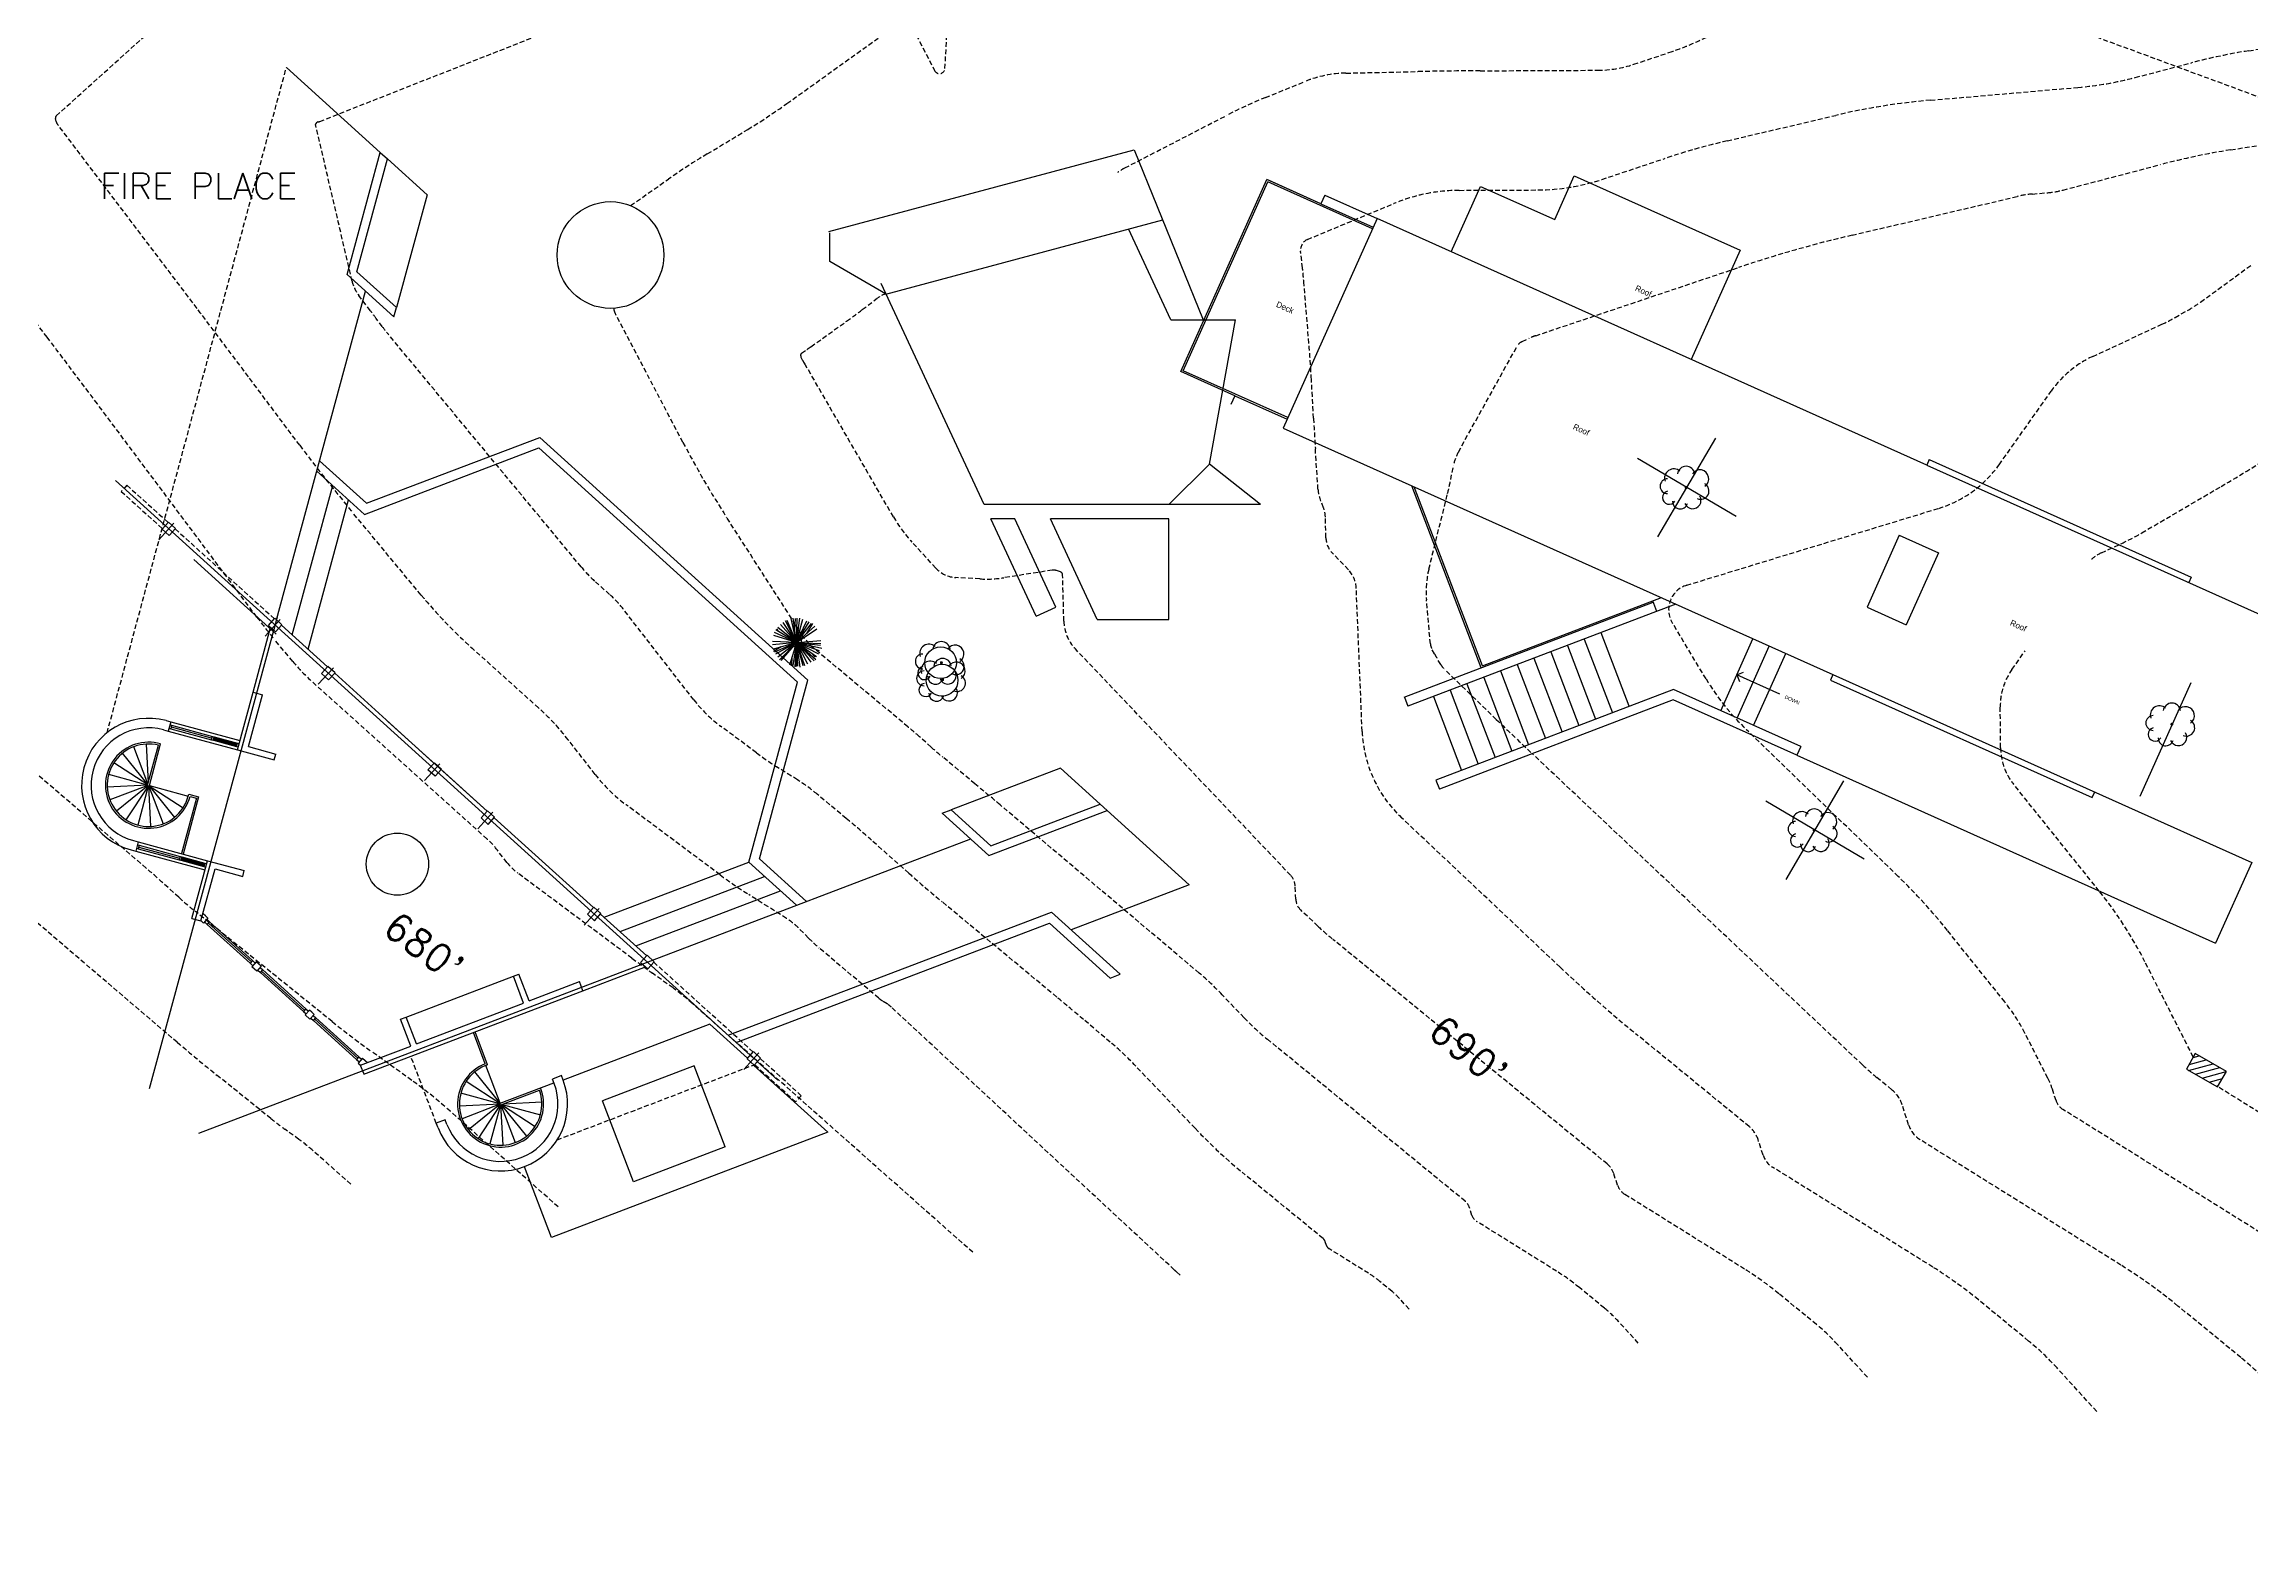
# Model space of a CAD drawing. Header units: inches. Extents: x -43639 to 75791, y -33466 to 47612.
# Drawn here: x 21966 to 23813, y 4856 to 6117 of the extents above; entities that cross this region are included whole.
import ezdxf
from ezdxf.enums import TextEntityAlignment as Align

# ---------------------------------------------------------------- set-up
doc = ezdxf.new("R2010")
doc.units = ezdxf.units.IN
doc.header["$LTSCALE"] = 8
doc.header["$MEASUREMENT"] = 0
doc.linetypes.add('ACAD_ISO02W100', pattern=[15, 12, -3])
doc.linetypes.add('DASHED', pattern=[0.75, 0.5, -0.25])
doc.layers.get('0').update_dxf_attribs({"linetype": 'CONTINUOUS'})
for name, color, linetype in [('A-Elev-South', 7, 'CONTINUOUS'), ('A-glazing', 252, 'CONTINUOUS'), ('A-millwork', 252, 'CONTINUOUS'), ('A-roof', 253, 'CONTINUOUS'), ('A-soffit', 251, 'ACAD_ISO02W100'), ('A-text', 254, 'CONTINUOUS'), ('A-walls', 7, 'CONTINUOUS'), ('construction', 160, 'CONTINUOUS'), ('CONT-HGH', 6, 'DASHED'), ('CONT-NML', 1, 'DASHED'), ('easement_JDCF', 7, 'DASHED'), ('T100', 2, 'CONTINUOUS'), ('TREE', 3, 'CONTINUOUS')]:
    doc.layers.add(name, color=color, linetype=linetype)
doc.styles.add('ROMAND', font='romand', dxfattribs={"height": 2})
doc.styles.get("Standard").update_dxf_attribs({"font": 'txt', "height": 0.2})
doc.styles.add('T100', font='ROMANS', dxfattribs={"height": 1.8})

# ---------------------------------------------------------------- blocks, each defined once
blk = doc.blocks.new('PINETREE')
for p, q in [((0, 0), (-0.194598, 0.864692)), ((0, 0), (-0.116446, 0.880635)), ((-0.057775, 0.436931), (-0.038294, 0.872194)), ((0, 0), (0.026572, 0.880635)), ((0, 0), (0.124261, 0.880635)), ((0, 0), (0.234456, 0.841246)), ((0, 0), (-0.869831, 0.030011)), ((0, 0), (-0.869831, -0.086282)), ((0, 0), (-0.837788, -0.250404)), ((0, 0), (-0.81825, 0.248528)), ((-0.81825, 0.248528), (-0.81825, 0.248528)), ((0, 0), (-0.798712, 0.358256)), ((0, 0), (-0.798712, -0.359194)), ((0, 0), (-0.759636, -0.429532)), ((0, 0), (-0.746351, 0.451103)), ((-0.662929, 0.400682), (-0.688518, 0.497995)), ((0, 0), (-0.675232, 0.544887)), ((0, 0), (-0.675232, -0.530819)), ((0, 0), (-0.616618, -0.632106)), ((0, 0), (-0.584576, 0.654615)), ((0, 0), (-0.565038, -0.655553)), ((0, 0), (-0.486886, 0.724015)), ((0, 0), (-0.402482, 0.779348)), ((0, 0), (-0.343868, 0.794353)), ((0, 0), (-0.259464, -0.827178)), ((0, 0), (-0.135984, -0.835619)), ((0, 0), (-0.064085, -0.882511)), ((0, 0), (-0.018756, -0.87407)), ((0, 0), (0.377474, 0.786851)), ((0, 0), (0.461878, 0.747461)), ((0, 0), (0.54003, 0.685564)), ((0, 0), (0.669762, 0.584276)), ((0, 0), (0.741661, 0.497995)), ((0, 0), (0.884679, 0.0694)), ((0, 0), (0.877646, -0.040327)), ((0, 0), (0.865141, -0.094722)), ((0, 0), (0.826065, -0.289794)), ((0, 0), (0.793242, -0.414527)), ((0, 0), (0.728376, -0.507373)), ((0, 0), (0.118009, -0.897516)), ((0, 0), (0.032824, -0.859065)), ((0, 0), (0.403264, -0.780286)), ((0, 0), (0.514239, -0.718388)), ((0, 0), (0.637719, -0.663993)), ((0, 0), (0.286817, -0.835619)), ((0, 0), (0.696333, -0.617101)), ((0, 0), (0.916722, -0.211015)), ((0, 0), (0.228204, -0.843121)), ((0.36848, 0.321449), (0.592391, 0.685564)), ((-0.552229, -0.165054), (-0.831536, -0.328245)), ((-0.170074, -0.542198), (-0.187565, -0.835619)), ((0.535333, -0.372904), (0.676795, -0.53926))]:
    blk.add_line(p, q)
blk = doc.blocks.new('DCDSTREE')
at = {"const_width": 0.05567}
blk.add_lwpolyline([(-0.050861, -0.01564, 1), (0.004809, -0.01564, 1)], format="xyb", close=True, dxfattribs=at)
for centre, radius, start, end in [((-0.697665, 0.031649), 0.27, 90, 270), ((-0.472665, 0.324149), 0.334487, 47.726311, 199.653824), ((-0.022665, 0.436649), 0.318198, 8.130102, 171.869898), ((0.472335, 0.301649), 0.3245, 303.690068, 146.309932), ((0.504478, -0.141923), 0.302211, 246.16126, 60.708638), ((-0.636783, -0.38394), 0.243328, 104.489763, 329.250033), ((-0.24204, -0.519601), 0.275855, 177.662694, 343.412661), ((0.213585, -0.485851), 0.302916, 201.801409, 31.328693)]:
    blk.add_arc(centre, radius, start, end)
blk = doc.blocks.new('*X60')
for p, q in [((21, 26.3), (21.7, 27)), ((21, 26.75), (21.25, 27)), ((21.14, 26), (22.14, 27)), ((21.58, 26), (22.58, 27)), ((22.02, 26), (23, 26.98)), ((22.46, 26), (23, 26.54)), ((22.91, 26), (23, 26.09))]:
    blk.add_line(p, q)
blk = doc.blocks.new('DUMPSTER')
for p, q in [((-0.13, 0.125), (-0.13, 0)), ((0.12, 0.125), (-0.13, 0.125)), ((-0.13, 0), (0.12, 0)), ((0.12, 0), (0.12, 0.125))]:
    blk.add_line(p, q)
at = {"xscale": 0.125, "yscale": 0.125, "zscale": 0.125}
blk.add_blockref('*X60', (-2.755, -3.25), dxfattribs=at)

msp = doc.modelspace()

# ---------------------------------------------------------------- linework, layer by layer
at = {"layer": 'A-Elev-South', "color": 253}
for p, q in [((22286.48776, 5990.83365), (22260.83354, 5896.44731)), ((23037.38746, 5990.53143, 5012.1647), (23081.18672, 5970.89411, -120)), ((23034.11457, 5983.23156, -120), (23077.91383, 5963.59423, -5252.1647)), ((22962.11104, 5822.63426, -120), (23005.9103, 5802.99694, -120)), ((23329.07615, 5577.00881, -120), (23130.42819, 5501.12618, -120)), ((23328.82697, 5568.35325, -8376), (23133.2759, 5493.6496, -8376)), ((23432.25545, 5521.98126, -120), (23328.82697, 5568.35325, -120)), ((23435.52834, 5529.28114, -120), (23329.07615, 5577.00881, -120)), ((22816.37385, 5511.22104), (22725.00339, 5476.31605)), ((23130.42819, 5501.12618, -120), (23133.2759, 5493.6496, -120)), ((22924.08018, 5413.73346, -8376), (22825.24023, 5375.97501, -8376))]:
    msp.add_line(p, q, dxfattribs=at)
at = {"layer": 'A-Elev-South', "color": 252}
for p, q in [((23254.47933, 5619.22143, -120), (23277.9902, 5557.4942, -120)), ((23268.49697, 5624.56052, -120), (23291.76614, 5563.46786, -120)), ((23198.40878, 5597.8651, -120), (23221.94039, 5536.08343, -120)), ((23212.42642, 5603.20418, -120), (23235.95284, 5541.43612, -120)), ((23226.44406, 5608.54327, -120), (23249.96529, 5546.78882, -120)), ((23240.4617, 5613.88235, -120), (23263.97775, 5552.14151, -120)), ((23156.35587, 5581.84785, -120), (23179.90302, 5520.02534, -120)), ((23170.3735, 5587.18693, -120), (23193.91548, 5525.37804, -120)), ((23184.39114, 5592.52601, -120), (23207.92793, 5530.73073, -120)), ((23128.32059, 5571.16968, -120), (23151.87811, 5509.31995, -120)), ((23142.33823, 5576.50876, -120), (23165.89057, 5514.67265, -120))]:
    msp.add_line(p, q, dxfattribs=at)
at = {"layer": 'A-Elev-South', "color": 7}
msp.add_line((23104.00215, 5570.46784, -120), (23106.84967, 5562.99176, -120), dxfattribs=at)
at = {"layer": 'A-glazing'}
for p, q in [((23034.11457, 5983.23156, -120), (22990.31531, 6002.86888, -120)), ((23168.28593, 5595.20911, -119.99905), (23110.3106, 5747.42196, -119.99905)), ((23518.04244, 5705.98831, -120), (23550.89188, 5691.26032, -120)), ((23491.04111, 5645.76432, -120), (23523.89056, 5631.03633, -120))]:
    msp.add_line(p, q, dxfattribs=at)
at = {"layer": 'A-millwork'}
for p, q in [((22916.94305, 5842.88526, -120), (22988.94658, 6003.48255, -120)), ((23034.11457, 5983.23156, -120), (22988.94658, 6003.48255, -120)), ((22918.92544, 5843.64032, -120), (22989.70164, 6001.50016, -120)), ((23077.30016, 5962.2255, -4585.7544), (22989.70164, 6001.50016, -120)), ((22962.11104, 5822.63426, -120), (22916.94305, 5842.88526, -120)), ((23006.52396, 5804.36566, -120), (22918.92544, 5843.64032, -120)), ((23169.36084, 5596.7913, -119.99905), (23112.30952, 5746.5782, -119.99905)), ((23518.04244, 5705.98831, -120), (23491.04111, 5645.76432, -120)), ((23550.89188, 5691.26032, -120), (23523.89056, 5631.03633, -120)), ((22269.02487, 5302.96102, -8376), (22358.73776, 5337.13115, -8376))]:
    msp.add_line(p, q, dxfattribs=at)
at = {"layer": 'A-roof'}
for p, q in [((23543.12453, 5769.2646, -120), (23541.07897, 5764.70218, -120)), ((23543.12453, 5769.2646, -120), (23762.12084, 5671.07796, -120)), ((23762.12084, 5671.07796, -120), (23760.07529, 5666.51554, -120)), ((23462.52967, 5589.50513, -120), (23460.48411, 5584.9427, -120)), ((23460.48411, 5584.9427, -120), (23679.48042, 5486.75607, -120)), ((23679.48042, 5486.75607, -120), (23681.52598, 5491.31849, -120))]:
    msp.add_line(p, q, dxfattribs=at)
at = {"layer": 'A-roof', "color": 7}
for p, q in [((23541.07897, 5764.70218, -120), (23891.47307, 5607.60356, -120)), ((23462.52967, 5589.50513, -120), (23812.92377, 5432.40651, -120))]:
    msp.add_line(p, q, dxfattribs=at)
at = {"layer": 'A-text'}
for p, q in [((23382.11564, 5589.39363, -119.99826), (23387.72269, 5591.52926, -119.99826)), ((23382.11564, 5589.39363, -119.99826), (23384.25127, 5583.78657, -119.99826)), ((23418.15878, 5573.23375, -119.99826), (23382.11564, 5589.39363, -119.99826))]:
    msp.add_line(p, q, dxfattribs=at)
at = {"layer": 'A-walls', "color": 252, "linetype": 'DASHED'}
for p, q in [((22018.86389, 5540.72741, -8376), (22168.85618, 6097.30481, -8376)), ((22035.44275, 5747.89249, -8376), (22030.70855, 5742.66206, -8376)), ((22035.44275, 5747.89249, -8376), (22069.88163, 5716.72104, -8376)), ((22030.70855, 5742.66206, -8376), (22065.14743, 5711.4906, -8376)), ((22075.81285, 5711.35255, -8376), (22158.84989, 5636.19373, -8376)), ((22559.20709, 5273.82083, -8376), (22476.17004, 5348.97965, -8376)), ((22395.35262, 5200.35655, -8376), (22560.40411, 5263.2219, -8376)), ((22594.84299, 5232.05044, -8376), (22560.40411, 5263.2219, -8376)), ((22599.57719, 5237.28088, -8376), (22565.13831, 5268.45234, -8376)), ((22599.57719, 5237.28088, -8376), (22594.84299, 5232.05044, -8376))]:
    msp.add_line(p, q, dxfattribs=at)
at = {"layer": 'A-walls', "color": 253}
for p, q in [((22247.36977, 6026.24027), (22168.85618, 6097.30481)), ((22286.48776, 5990.83365), (22253.30099, 6020.87179)), ((23037.38746, 5990.53143, -5267.56597), (23034.11457, 5983.23156, -5267.56597)), ((22160.57654, 5635.26834), (22235.0123, 5910.20445)), ((22962.11104, 5822.63426, -120), (22958.83815, 5815.33438, -120)), ((23169.36084, 5596.7913, -8375.99905), (23319.08449, 5653.81853, -8375.99905)), ((23315.08974, 5642.30692, -120), (23311.76676, 5651.03133, -120)), ((23103.92985, 5570.69695, -8376), (23312.15686, 5650.00714, -8376)), ((22069.97238, 5542.19468), (22127.88735, 5526.51488)), ((22072.06302, 5549.91668), (22129.97799, 5534.23687)), ((22052.79571, 5497.11699), (22061.80947, 5530.41023)), ((22054.24359, 5496.725), (22063.64943, 5531.46644)), ((23435.52834, 5529.28114, -120), (23432.25545, 5521.98126, -120)), ((23432.25545, 5521.98126, -120), (23782.64955, 5364.88265, -120)), ((22816.37385, 5511.22104), (22849.56062, 5481.1829)), ((22093.57751, 5486.07579), (22081.03366, 5439.74382)), ((22095.41737, 5487.13167), (22082.48153, 5439.35182)), ((22087.18126, 5489.36151), (22095.41737, 5487.13167)), ((22088.26863, 5487.51311), (22093.57751, 5486.07579)), ((22855.49183, 5475.81441), (22924.08018, 5413.73346)), ((22044.88469, 5449.53073), (22102.79966, 5433.85093)), ((22475.07769, 5350.60581), (22741.25792, 5451.98941)), ((22042.79405, 5441.80874), (22100.70902, 5426.12893)), ((23812.92377, 5432.40651, -120), (23782.64955, 5364.88265, -120)), ((22102.61595, 5380.59244, -8370.12259), (22138.57396, 5348.04599, -8370.12253)), ((22104.62913, 5382.81665, -8370.12259), (22140.58714, 5350.27019, -8370.12253)), ((22147.10008, 5340.32879, -8370.12259), (22183.05809, 5307.78233, -8370.12253)), ((22149.11326, 5342.55299, -8370.12259), (22185.07127, 5310.00654, -8370.12253)), ((22191.58421, 5300.06513, -8370.11779), (22227.54222, 5267.51868, -8370.11772)), ((22193.5974, 5302.28934, -8370.11779), (22229.5554, 5269.74288, -8370.11772)), ((22335.23765, 5263.97553), (22325.2537, 5290.18815)), ((22337.18493, 5263.07719), (22326.65546, 5290.72206)), ((22347.7845, 5231.03408), (22392.64094, 5248.11915)), ((22348.3184, 5229.63232), (22380.55135, 5241.90931))]:
    msp.add_line(p, q, dxfattribs=at)
at = {"layer": 'A-walls', "color": 7}
for p, q in [((22219.7054, 5924.05909), (22247.36977, 6026.24027)), ((22227.72726, 5926.4126), (22253.30099, 6020.87179)), ((22258.7429, 5888.72532), (22219.7054, 5924.05909)), ((22260.83354, 5896.44731), (22227.72726, 5926.4126)), ((22717.52732, 5473.46854), (22725.00339, 5476.31605)), ((22717.52732, 5473.46854), (22756.56481, 5438.13477)), ((22725.00339, 5476.31605), (22758.10967, 5446.35077)), ((22756.56481, 5438.13477), (22855.49183, 5475.81441)), ((22758.10967, 5446.35077), (22849.56062, 5481.1829)), ((22849.56062, 5481.1829), (22855.49183, 5475.81441)), ((22807.07545, 5381.62602, -8376), (22857.93009, 5335.59626, -8376)), ((22808.80928, 5390.84705), (22866.32068, 5338.7921)), ((22367.28029, 5314.70293), (22358.73776, 5337.13115)), ((22272.89486, 5278.7531), (22264.35232, 5301.18132)), ((22277.5674, 5280.5328), (22269.02487, 5302.96102))]:
    msp.add_line(p, q, dxfattribs=at)
at = {"layer": 'A-walls'}
for p, q in [((22247.36977, 6026.24027), (22253.30099, 6020.87179)), ((23229.83129, 5970.00409, -120), (23246.19573, 6006.50348, -120)), ((23246.19573, 6006.50348, -120), (23384.89339, 5944.31861, -120)), ((23143.23567, 5943.07456, -120), (23167.78233, 5997.82364, -120)), ((23167.78233, 5997.82364, -120), (23229.83129, 5970.00409, -120)), ((23081.18672, 5970.89411, -120), (23002.63741, 5795.69706, -120)), ((23541.07897, 5764.70218, -120), (23081.18672, 5970.89411, -120)), ((23384.89339, 5944.31861, -120), (23343.98229, 5853.07015, -120)), ((22258.7429, 5888.72532), (22260.83354, 5896.44731)), ((23002.63741, 5795.69706, -120), (23462.52967, 5589.50513, -120)), ((22064.83029, 5711.14021), (22070.19877, 5717.07142)), ((22070.7615, 5705.77172), (22064.83029, 5711.14021)), ((22076.12999, 5711.70294), (22070.19877, 5717.07142)), ((22070.7615, 5705.77172), (22076.12999, 5711.70294)), ((22153.79855, 5630.6129), (22159.16704, 5636.54411)), ((22165.09826, 5631.17563), (22159.16704, 5636.54411)), ((22159.72977, 5625.24441), (22153.79855, 5630.6129)), ((22159.72977, 5625.24441), (22165.09826, 5631.17563)), ((22164.78111, 5630.82524, -8376), (22203.33403, 5595.93007, -8376)), ((22198.28269, 5590.34924), (22203.65117, 5596.28046)), ((22209.58239, 5590.91197), (22203.65117, 5596.28046)), ((22204.2139, 5584.98075), (22198.28269, 5590.34924)), ((22204.2139, 5584.98075), (22209.58239, 5590.91197)), ((22209.26524, 5590.56158, -8376), (22292.30229, 5515.40276, -8376)), ((22127.88735, 5526.51488), (22140.94937, 5574.76078)), ((22137.05715, 5529.21227), (22148.81252, 5572.63193)), ((22140.94937, 5574.76078, 0.00241), (22148.81252, 5572.63193, 0.00241)), ((22066.0635, 5543.25297), (22069.97238, 5542.19468)), ((22068.15414, 5550.97497), (22072.06302, 5549.91668)), ((22072.06302, 5549.91668), (22069.97238, 5542.19468)), ((22070.62571, 5544.60781), (22072.07358, 5544.21581)), ((22071.4097, 5547.50356), (22072.85757, 5547.11156)), ((22072.85757, 5547.11156), (22072.07358, 5544.21581)), ((22072.46558, 5545.66369), (22106.73193, 5536.38647)), ((22253.74938, 5550.29793, -8376), (22336.78643, 5475.1391, -8376)), ((22106.33994, 5534.93859), (22107.12393, 5537.83434)), ((22106.33994, 5534.93859), (22107.78781, 5534.5466)), ((22107.12393, 5537.83434), (22108.5718, 5537.44235)), ((22107.78781, 5534.5466), (22108.5718, 5537.44235)), ((22107.98381, 5535.27054), (22108.70775, 5535.07454)), ((22109.09974, 5536.52241), (22108.37581, 5536.71841)), ((22109.09974, 5536.52241), (22108.70775, 5535.07454)), ((22108.90375, 5535.79848), (22126.76086, 5530.96387)), ((22126.95686, 5531.68781), (22126.56486, 5530.23993)), ((22126.56486, 5530.23993), (22127.2888, 5530.04393)), ((22127.6808, 5531.49181), (22126.95686, 5531.68781)), ((22127.0928, 5529.32), (22127.87679, 5532.21575)), ((22127.0928, 5529.32), (22128.54068, 5528.928)), ((22127.87679, 5532.21575), (22129.32467, 5531.82375)), ((22127.88735, 5526.51488), (22158.72745, 5518.16528)), ((22137.05715, 5529.21227, 0.00547), (22160.0341, 5522.99153, 0.00547)), ((22158.72745, 5518.16528), (22160.0341, 5522.99153)), ((22287.25095, 5509.82193, -8376), (22292.61944, 5515.75315, -8376)), ((22293.18217, 5504.45344, -8376), (22287.25095, 5509.82193, -8376)), ((22298.55066, 5510.38466, -8376), (22292.61944, 5515.75315, -8376)), ((22293.18217, 5504.45344, -8376), (22298.55066, 5510.38466, -8376)), ((22298.23351, 5510.03427, -8376), (22336.78643, 5475.1391, -8376)), ((22331.73508, 5469.55828, -8376), (22337.10357, 5475.48949, -8376)), ((22337.6663, 5464.18979, -8376), (22331.73508, 5469.55828, -8376)), ((22343.03479, 5470.12101, -8376), (22337.10357, 5475.48949, -8376)), ((22337.6663, 5464.18979, -8376), (22343.03479, 5470.12101, -8376)), ((22342.71764, 5469.77062, -8376), (22425.75469, 5394.61179, -8376)), ((22040.97581, 5450.58902, 0.00547), (22044.88469, 5449.53073, 0.00547)), ((22044.88469, 5449.53073), (22042.79405, 5441.80874)), ((22038.88517, 5442.86702), (22042.79405, 5441.80874)), ((22043.44738, 5444.22186), (22044.89525, 5443.82987)), ((22044.23137, 5447.11761), (22045.67924, 5446.72561)), ((22045.67924, 5446.72561), (22044.89525, 5443.82987)), ((22045.28725, 5445.27774), (22079.5536, 5436.00052)), ((22079.9456, 5437.4484), (22079.16161, 5434.55265)), ((22079.16161, 5434.55265), (22080.60948, 5434.16065)), ((22079.9456, 5437.4484), (22081.39347, 5437.0564)), ((22081.39347, 5437.0564), (22080.60948, 5434.16065)), ((22081.52942, 5434.68859), (22080.80548, 5434.88459)), ((22081.19748, 5436.33246), (22081.92141, 5436.13647)), ((22081.52942, 5434.68859), (22081.92141, 5436.13647)), ((22081.72542, 5435.41253), (22099.58253, 5430.57792)), ((22089.73764, 5385.60502), (22102.79966, 5433.85093)), ((22099.38653, 5429.85398), (22099.77853, 5431.30186)), ((22100.11047, 5429.65799), (22099.38653, 5429.85398)), ((22099.77853, 5431.30186), (22100.50247, 5431.10586)), ((22100.69846, 5431.8298), (22099.91447, 5428.93405)), ((22100.69846, 5431.8298), (22102.14634, 5431.4378)), ((22102.79966, 5433.85093, 0.00547), (22133.63976, 5425.50133, 0.00547)), ((22097.41175, 5383.52735), (22109.16712, 5426.947)), ((22099.91447, 5428.93405), (22101.36235, 5428.54205)), ((22109.16712, 5426.947), (22132.33311, 5420.67508)), ((22132.33311, 5420.67508), (22133.63976, 5425.50133)), ((22420.70335, 5389.03097, -8376), (22426.07184, 5394.96218, -8376)), ((22432.00305, 5389.5937, -8376), (22426.07184, 5394.96218, -8376)), ((22089.73764, 5385.60502, 0.00241), (22097.41175, 5383.52735, 0.00241)), ((22099.55292, 5381.67887, -8370.12259), (22097.43122, 5383.59927, -8370.12259)), ((22101.20489, 5387.602, -8370.12259), (22099.16604, 5389.44742, -8370.12259)), ((22103.24375, 5385.75658, -8370.12259), (22099.55292, 5381.67887, -8370.12259)), ((22100.39174, 5382.60563, -8370.12259), (22102.61595, 5380.59244, -8370.12259)), ((22103.24375, 5385.75658, -8370.12259), (22101.20489, 5387.602, -8370.12259)), ((22102.40492, 5384.82983, -8370.12259), (22104.62913, 5382.81665, -8370.12259)), ((22102.61595, 5380.59244, -8370.1274), (22104.62913, 5382.81665, -8370.1274)), ((22103.62254, 5381.70455, -8370.12259), (22139.58055, 5349.15809, -8370.12253)), ((22426.63457, 5383.66248, -8376), (22420.70335, 5389.03097, -8376)), ((22426.63457, 5383.66248, -8376), (22432.00305, 5389.5937, -8376)), ((22431.68591, 5389.24331, -8376), (22470.23882, 5354.34814, -8376)), ((22538.43375, 5287.86553, -8370.11953), (22808.80928, 5390.84705, -8370.11953)), ((22545.09052, 5281.84034, -8370.11953), (22807.07545, 5381.62602, -8370.11953)), ((22140.58714, 5350.27019, -8370.12259), (22138.57396, 5348.04599, -8370.12259)), ((22138.57396, 5348.04599, -8370.12253), (22140.79816, 5346.03281, -8370.12253)), ((22143.65017, 5349.18376, -8370.12259), (22139.95934, 5345.10605, -8370.12259)), ((22144.03705, 5341.41522, -8370.12259), (22139.95934, 5345.10605, -8370.12259)), ((22140.58714, 5350.27019, -8370.12253), (22142.81134, 5348.25701, -8370.12259)), ((22145.68903, 5347.33835, -8370.12259), (22143.65017, 5349.18376, -8370.12259)), ((22147.72788, 5345.49293, -8370.12259), (22144.03705, 5341.41522, -8370.12259)), ((22144.87587, 5342.34197, -8370.12259), (22147.10008, 5340.32879, -8370.12259)), ((22147.72788, 5345.49293, -8370.12259), (22145.68903, 5347.33835, -8370.12259)), ((22146.88906, 5344.56618, -8370.12259), (22149.11326, 5342.55299, -8370.12259)), ((22147.10008, 5340.32879, -8370.1274), (22149.11326, 5342.55299, -8370.1274)), ((22148.10667, 5341.44089, -8370.12259), (22184.06468, 5308.89444, -8370.12253)), ((22358.73776, 5337.13115), (22363.4103, 5338.91085)), ((22358.73776, 5337.13115), (22363.4103, 5338.91085)), ((22358.73776, 5337.13115), (22363.4103, 5338.91085)), ((22371.88313, 5316.66565, 0.00547), (22363.4103, 5338.91085, 0.00547)), ((22465.18748, 5348.76731, -8376), (22470.55597, 5354.69853, -8376)), ((22465.18748, 5348.76731, -8376), (22471.1187, 5343.39882, -8376)), ((22470.55597, 5354.69853, -8376), (22476.48719, 5349.33004, -8376)), ((22471.1187, 5343.39882, -8376), (22476.48719, 5349.33004, -8376)), ((22857.93009, 5335.59626, -8376), (22866.32068, 5338.7921)), ((22233.75747, 5255.33877), (22416.81956, 5325.06406)), ((22371.88313, 5316.66565), (22413.92, 5332.67679)), ((22416.81956, 5325.06406, 0.00241), (22413.92, 5332.67679, 0.00241)), ((22185.07127, 5310.00654, -8370.12259), (22183.05809, 5307.78233, -8370.12259)), ((22183.05809, 5307.78233, -8370.12253), (22185.28229, 5305.76915, -8370.12253)), ((22188.1343, 5308.92011, -8370.12259), (22184.44347, 5304.8424, -8370.12259)), ((22188.52118, 5301.15156, -8370.12259), (22184.44347, 5304.8424, -8370.12259)), ((22185.07127, 5310.00654, -8370.12253), (22187.29548, 5307.99336, -8370.12259)), ((22190.17316, 5307.07469, -8370.12259), (22188.1343, 5308.92011, -8370.12259)), ((22192.21202, 5305.22927, -8370.12259), (22188.52118, 5301.15156, -8370.12259)), ((22189.36001, 5302.07831, -8370.12259), (22191.58421, 5300.06513, -8370.12259)), ((22192.21202, 5305.22927, -8370.12259), (22190.17316, 5307.07469, -8370.12259)), ((22191.37319, 5304.30252, -8370.12259), (22193.5974, 5302.28934, -8370.12259)), ((22191.58421, 5300.06513, -8370.1274), (22193.5974, 5302.28934, -8370.1274)), ((22192.59081, 5301.17724, -8370.11779), (22228.54881, 5268.63078, -8370.11772)), ((22264.35232, 5301.18132), (22269.02487, 5302.96102)), ((22264.35232, 5301.18132), (22269.02487, 5302.96102)), ((22272.89486, 5278.7531), (22264.35232, 5301.18132)), ((22277.5674, 5280.5328, 0.00547), (22269.02487, 5302.96102, 0.00547)), ((22277.5674, 5280.5328, -8376), (22367.28029, 5314.70293, -8376)), ((22538.43375, 5287.86553, -8370.11953), (22545.09052, 5281.84034, -8370.11953)), ((22229.5554, 5269.74288, -8370.11778), (22227.54222, 5267.51868, -8370.11778)), ((22227.54222, 5267.51868, -8370.11772), (22229.76643, 5265.50549, -8370.11772)), ((22232.61844, 5268.65645, -8370.12259), (22228.9276, 5264.57874, -8370.12259)), ((22228.9276, 5264.57874, -8370.12259), (22230.92762, 5262.76848, -8370.12259)), ((22229.5554, 5269.74288, -8370.11772), (22231.77961, 5267.7297, -8370.11778)), ((22230.85799, 5262.74196), (22272.89486, 5278.7531)), ((22232.61844, 5268.65645, -8370.12259), (22234.65729, 5266.81104, -8370.12259)), ((22234.65729, 5266.81104, -8370.12259), (22236.69615, 5264.96562, -8370.12259)), ((22554.15575, 5268.24), (22559.52424, 5274.17122)), ((22554.15575, 5268.24), (22560.08697, 5262.87151)), ((22559.52424, 5274.17122), (22565.45545, 5268.80273)), ((22560.08697, 5262.87151), (22565.45545, 5268.80273)), ((22233.80952, 5255.20212, 0.00241), (22230.97967, 5262.63183, 0.00241)), ((22398.94255, 5254.05018), (22391.46648, 5251.20267)), ((22392.90789, 5247.41827), (22391.46648, 5251.20267)), ((22400.38397, 5250.26578), (22398.94255, 5254.05018)), ((22301.75359, 5217.03253), (22294.27752, 5214.18502)), ((22295.71893, 5210.40062), (22294.27752, 5214.18502)), ((22303.19501, 5213.24813, 0.00547), (22301.75359, 5217.03253, 0.00547))]:
    msp.add_line(p, q, dxfattribs=at)
at = {"layer": 'A-walls', "color": 252}
for p, q in [((22235.93141, 5732.71729), (22380.77472, 5787.88568)), ((22380.77472, 5787.88568), (22605.06222, 5584.87769)), ((22196.59835, 5768.31858), (22235.93141, 5732.71729)), ((22234.19758, 5723.49626), (22379.9554, 5779.01298)), ((22379.9554, 5779.01298), (22596.31481, 5583.18089)), ((22173.78317, 5622.67726), (22207.59721, 5747.57289)), ((22194.29702, 5759.61121), (22234.19758, 5723.49626)), ((22187.08335, 5610.63895), (22220.89739, 5735.53457)), ((22140.94937, 5574.76078, 0.00241), (22155.62348, 5628.96111, 0.00241)), ((23368.61497, 5559.28164, -120), (23395.6163, 5619.50562, -119.99653)), ((23382.30224, 5553.14497, -120), (23409.30357, 5613.36896, -119.99653)), ((23395.98951, 5547.00831, -120), (23422.99084, 5607.23229, -119.99653)), ((22555.55448, 5432.62842), (22596.31481, 5583.18089)), ((22564.55762, 5435.26982), (22605.06222, 5584.87769)), ((22072.07358, 5544.21581), (22106.33994, 5534.93859)), ((22072.85757, 5547.11156), (22107.12393, 5537.83434)), ((22052.93811, 5497.64296), (22031.8779, 5523.7889)), ((22053.06548, 5498.11341), (22041.23976, 5529.16156)), ((22053.39893, 5499.34504), (22051.80366, 5531.37829)), ((22107.78781, 5534.5466), (22127.0928, 5529.32)), ((22108.5718, 5537.44235), (22127.87679, 5532.21575)), ((22108.70775, 5535.07454), (22126.56486, 5530.23993)), ((22109.09974, 5536.52241), (22126.95686, 5531.68781)), ((22052.79571, 5497.11699), (22020.21854, 5505.93688)), ((22052.8594, 5497.35221), (22024.63448, 5515.78622)), ((22052.77058, 5496.88369), (22019.06235, 5495.20501)), ((22052.81877, 5496.65404), (22021.27908, 5484.6411)), ((22052.93557, 5496.45052), (22026.65174, 5475.27924)), ((22053.10954, 5496.29306), (22034.65442, 5468.03582)), ((22053.32365, 5496.19706), (22044.50376, 5463.61989)), ((22053.55696, 5496.17192), (22055.23564, 5462.4637)), ((22053.78661, 5496.22011), (22065.79954, 5464.68043)), ((22053.99012, 5496.33691), (22075.16141, 5470.05309)), ((22054.14759, 5496.51088), (22082.40482, 5478.05577)), ((22054.24359, 5496.725), (22086.82076, 5487.90511)), ((22044.89525, 5443.82987), (22079.16161, 5434.55265)), ((22045.67924, 5446.72561), (22079.9456, 5437.4484)), ((22080.60948, 5434.16065), (22099.91447, 5428.93405)), ((22081.39347, 5437.0564), (22100.69846, 5431.8298)), ((22081.52942, 5434.68859), (22099.38653, 5429.85398)), ((22081.92141, 5436.13647), (22099.77853, 5431.30186)), ((22434.6364, 5386.57275), (22555.55448, 5432.62842)), ((22595.45503, 5396.51347), (22555.55448, 5432.62842)), ((22603.89068, 5399.66853), (22564.55762, 5435.26982)), ((22447.93658, 5374.53443), (22568.85466, 5420.5901)), ((22461.23677, 5362.49611), (22582.15485, 5408.55179)), ((22416.81956, 5325.06406, 0.00241), (22469.29377, 5345.05061, 0.00241)), ((22523.08482, 5297.00048, -20676.93636), (22400.38397, 5250.26578, -20676.93636)), ((22545.09052, 5281.84034, -8370.11953), (22556.83999, 5271.20561)), ((22562.77121, 5265.83712, -8370.11953), (22580.03853, 5250.20805, 3930.81683)), ((22347.42351, 5230.74331), (22319.16628, 5249.19843)), ((22347.58098, 5230.91729), (22326.40969, 5257.20111)), ((22347.7845, 5231.03408), (22335.77156, 5262.57377)), ((22509.96843, 5262.18411, -25122.12256), (22433.33868, 5232.99711, -25122.12256)), ((22535.78218, 5194.41072, -25122.12256), (22509.98771, 5262.13351, -25122.12256)), ((22559.89377, 5262.65807), (22621.68321, 5206.73097)), ((22347.30238, 5230.2959), (22313.59415, 5228.61721)), ((22347.32751, 5230.5292), (22314.75034, 5239.34909)), ((22347.35057, 5230.06625), (22315.81088, 5218.05331)), ((22347.46736, 5229.86273), (22321.18354, 5208.69145)), ((22347.64134, 5229.70526), (22329.18622, 5201.44803)), ((22347.85545, 5229.60926), (22339.03556, 5197.03209)), ((22348.08875, 5229.58413), (22349.76744, 5195.8759)), ((22348.3184, 5229.63232), (22360.33134, 5198.09263)), ((22348.54613, 5229.71906), (22369.69321, 5203.46529)), ((22348.82762, 5229.82627), (22376.93662, 5211.46797)), ((22349.28309, 5229.99975), (22381.35256, 5221.31731)), ((22350.4755, 5230.45392), (22382.50875, 5232.04919)), ((22459.15243, 5165.22372, -25122.12256), (22433.35795, 5232.94651, -25122.12256)), ((22621.68321, 5206.73097, -16746.11709), (22390.63894, 5118.73008, -16746.11709)), ((22535.76291, 5194.46132, -25122.12256), (22459.13315, 5165.27433, -25122.12256)), ((22390.63894, 5118.73008), (22368.10571, 5177.89055))]:
    msp.add_line(p, q, dxfattribs=at)
at = {"layer": 'A-walls', "color": 5}
for p, q in [((22025.99601, 5751.68523, -8376), (22559.8056, 5268.52136, -8376)), ((22062.09256, 5702.1548, -8376), (22074.67393, 5716.05496, -8376)), ((22091.38447, 5685.76103, -16512), (22160.34182, 5623.34608, -16512)), ((22054.48346, 5243.19547), (22161.28137, 5637.66449)), ((22151.06083, 5621.62749), (22163.64219, 5635.52765)), ((22195.54496, 5581.36383), (22208.12633, 5595.26399)), ((22284.51322, 5500.83652, -8376), (22297.09459, 5514.73668, -8376)), ((22328.99736, 5460.57287, -8376), (22341.57873, 5474.47303, -8376)), ((22417.96562, 5380.04556, -8376), (22430.54699, 5393.94572, -8376)), ((22095.48558, 5206.08347, -8376), (22477.39195, 5351.54522, -8376)), ((22095.48558, 5206.08347), (22477.39195, 5351.54522)), ((22551.41802, 5259.25459, -8376), (22563.99939, 5273.15475, -8376))]:
    msp.add_line(p, q, dxfattribs=at)
at = {"layer": 'A-walls', "color": 254}
for p, q in [((23314.06555, 5641.91683, -120), (23106.84967, 5562.99176, -120)), ((23331.13188, 5648.41711, -120), (23314.06555, 5641.91683, -120))]:
    msp.add_line(p, q, dxfattribs=at)
at = {"layer": 'A-walls', "color": 252, "linetype": 'Continuous'}
msp.add_line((22554.47289, 5268.59039, -8376), (22523.08482, 5297.00048, -8376), dxfattribs=at)
at = {"layer": 'A-walls', "color": 253, "linetype": 'DASHED'}
msp.add_line((22294.27752, 5214.18502), (22272.92118, 5270.25557), dxfattribs=at)
at = {"layer": 'A-walls', "color": 3}
msp.add_circle((22261.7222, 5430.95119), 26, dxfattribs=at)
at = {"layer": 'A-walls'}
for centre, radius, start, end in [((22053.51965, 5496.92099), 56, 74.851, 254.851), ((22053.51965, 5496.92099), 48, 74.851, 254.851), ((22053.51965, 5496.92099), 0.75, 164.851, 344.851), ((22348.05145, 5230.3332), 56, 200.851, 20.851), ((22348.05145, 5230.3332), 48, 200.851, 20.851), ((22348.05145, 5230.3332), 0.75, 110.851, 290.851)]:
    msp.add_arc(centre, radius, start, end, dxfattribs=at)
at = {"layer": 'A-walls', "color": 253}
for centre, radius, start, end in [((22053.51965, 5496.92099), 36, 73.65725156, 344.851), ((22053.51965, 5496.92099), 34.5, 76.09665855, 347.34290637), ((22348.05145, 5230.3332), 36, 110.851, 22.04474844), ((22348.05145, 5230.3332), 34.5, 108.35909363, 19.60534145)]:
    msp.add_arc(centre, radius, start, end, dxfattribs=at)
at = {"layer": 'construction'}
for p, q in [((22622.54724, 5960.0409, 16440), (22878.06994, 6028.508, 16440)), ((22878.06994, 6028.508, 16440), (22935.79387, 5886.13393, -120)), ((22670.1538, 5907.77319, 8160), (22901.84975, 5969.85593, 8160)), ((22623.37275, 5935.04334, 8160), (22623.37275, 5959.04334, 8160)), ((22908.79387, 5886.13393, -120), (22873.31854, 5962.21102, -120)), ((22670.13812, 5908.04334, 8160), (22623.37275, 5935.04334, 8160)), ((22752.63873, 5731.65643, -120), (22666.42461, 5916.54321, -120)), ((22908.79387, 5886.13393, -120), (22962.79387, 5886.13393, -120)), ((22940.9974, 5765.59755, -120), (22962.79387, 5886.13393, -120)), ((23316.17222, 5704.76727, -120), (23364.54668, 5787.1618, -120)), ((22907.05627, 5731.65643, -120), (22940.9974, 5765.59755, -120)), ((22983.63476, 5731.65643, -120), (22940.9974, 5765.59755, -120)), ((23381.55672, 5721.77731, -120), (23299.16218, 5770.15176, -120)), ((22983.63476, 5731.65643, -120), (22752.63873, 5731.65643, -120)), ((22796.12958, 5638.38999, -120), (22758.23442, 5719.65643, -120)), ((22778.09523, 5719.65643, -120), (22758.23442, 5719.65643, -120)), ((22812.44312, 5645.99712, -120), (22778.09523, 5719.65643, -120)), ((22847.05627, 5635.65643, -120), (22807.88643, 5719.65643, -120)), ((22907.05627, 5719.65643, -120), (22807.88643, 5719.65643, -120)), ((22907.05627, 5635.65643, -120), (22907.05627, 5719.65643, -120)), ((22796.12958, 5638.38999, -120), (22812.44312, 5645.99712, -120)), ((22847.05627, 5635.65643, -120), (22907.05627, 5635.65643, -120)), ((23761.94432, 5582.6887, -120), (23719.30601, 5487.58711, -120)), ((23423.29545, 5418.13054, -120), (23471.6699, 5500.52507, -120)), ((23488.67994, 5435.14058, -120), (23406.28541, 5483.51503, -120))]:
    msp.add_line(p, q, dxfattribs=at)
for centre, radius in [((22595.5819, 5616.39963, -120), 4.15), ((22716.10206, 5599.38328, -120), 13.3), ((22717.29877, 5584.76894, -120), 13.3)]:
    msp.add_circle(centre, radius, dxfattribs=at)
at = {"layer": 'CONT-HGH', "elevation": 8160}
for points in [[(22864.16516, 6009.29611, -0.0502495055), (22870.19132, 6013.21887), (22955.54849, 6057.29195, -0.0229507175), (22987.85006, 6072.135), (23020.83331, 6085.49458, -0.0912502933), (23055.11413, 6092.54537), (23115.3977, 6093.80257, -0.0040530702), (23167.45159, 6094.46607), (23265.70746, 6094.92194, 0.0794301275), (23295.88818, 6099.89061), (23325.27457, 6109.68425, 0.0300156267), (23353.96891, 6121.20199), (23406.02214, 6145.81716, -0.1077728876), (23416.2017, 6148.16848), (23426.89403, 6148.29987, 0.0085422288), (23437.581, 6148.61384), (23475.71157, 6150.38647, 0.0100356732), (23504.65378, 6152.31472), (23716.11901, 6170.67274, 0.0422302572), (23752.76857, 6177.00187), (23788.88261, 6186.43198, -0.0240470773), (23825.36596, 6194.10643)], [(23189.95795, 5248.76324), (23044.27545, 5368.03309, -0.017386519), (23031.69309, 5379.08667), (23017.30332, 5392.64281, -0.1960457264), (23013.17702, 5401.68679), (23012.73852, 5412.41332, 0.1818404751), (23008.81993, 5421.666), (22828.79225, 5610.94327, -0.1859694495), (22819.15334, 5634.21889), (22818.19125, 5672.87744, 0.3123377311), (22816.42158, 5675.30278), (22812.97307, 5676.50315, 0.1231900407), (22809.44507, 5676.8209), (22768.98025, 5670.48473, -0.0531295101), (22749.00023, 5669.50164), (22728.91546, 5670.64762, -0.1949713544), (22712.06406, 5678.62433), (22692.13769, 5700.29113, -0.0547410534), (22676.62928, 5721.37448), (22603.72336, 5847.29221, 0.0115782944), (22602.69304, 5848.98031), (22601.62362, 5850.64455, -0.0218761447), (22600.62897, 5852.35233), (22599.33824, 5854.80964, -0.14558851), (22599.10253, 5856.00611), (22599.22276, 5857.27271, -0.2219424545), (22599.80699, 5858.26654), (22604.31784, 5861.36949, 0.0048136328), (22607.65195, 5863.71058), (22637.42481, 5885.04686, 0.0069855231), (22650.6037, 5894.77282), (22663.6467, 5904.68292, -0.1077737461), (22670.65006, 5907.93752)], [(23491.39828, 5001.79514), (23466.54437, 5029.01497, 0.0359891483), (23448.75963, 5045.87974), (23417.30281, 5071.67901, 0.032305641), (23388.66956, 5092.22089), (23288.22567, 5154.87681, -0.1767929821), (23282.32098, 5162.43644), (23279.17552, 5172.15126, 0.1438883814), (23273.65221, 5180.24298), (23189.95795, 5248.76324, -0.017386519)]]:
    msp.add_lwpolyline(points, format="xyb", dxfattribs=at)
at = {"layer": 'CONT-NML'}
for points, elevation in [([(22916.45384, 5087.29325), (22913.51322, 5089.90269, -0.0055843915), (22911.57247, 5091.66399), (22674.8259, 5311.39228, 0.0456266729), (22671.42311, 5314.01658), (22667.78034, 5316.32971, -0.0337595763), (22664.30978, 5318.87744), (22614.62782, 5360.78689, -0.0212419031), (22605.5417, 5369.13711), (22596.81048, 5377.87351, 0.0555048553), (22587.2253, 5385.54258), (22555.55527, 5405.57071, -0.019197127), (22531.59491, 5422.04366), (22453.03732, 5480.61658, -0.0673885265), (22427.13297, 5506.00074), (22404.66542, 5534.89214, 0.0444229174), (22379.82279, 5561.57201), (22324.30542, 5611.48135, -0.0365902425), (22281.48706, 5656.04803), (22224.2596, 5725.07003, -0.0124744425), (22179.99135, 5781.25755), (22137.12513, 5838.54969, 0.0015409337), (22094.08275, 5895.70917), (21977.3941, 6049.67978, -0.1053836651), (21976.28897, 6052.03626), (21975.68608, 6054.62829, -0.2727686808), (21976.37247, 6056.81576), (22089.83571, 6159.21005, -0.1346185845)], 8088), ([(23107.94966, 5058.87329), (23099.73435, 5067.87064, 0.0359891483), (23093.85571, 5073.44519), (23083.45785, 5081.97298, 0.032305641), (23073.99331, 5088.76297), (23040.79218, 5109.47351, -0.1767929821), (23038.84043, 5111.9723), (23037.80071, 5115.18347, 0.1438883814), (23035.97502, 5117.85814), (22970.83893, 5171.18488, -0.0307349001), (22928.93418, 5210.02707), (22879.32393, 5262.02983, 0.0268707135), (22858.02724, 5282.07803), (22835.65236, 5300.98089, 0.0020509914), (22813.20032, 5319.79165), (22717.47113, 5399.3294, -0.0080249018), (22689.43185, 5423.39721), (22658.40635, 5450.90523, 0.0076668752), (22637.21914, 5469.11785), (22612.92832, 5489.35904, 0.0327133667), (22596.31844, 5501.45192), (22578.91651, 5512.45691, -0.0191971269), (22561.96228, 5524.11308), (22532.07669, 5546.39593, -0.0673885265), (22509.62898, 5568.39285), (22450.52012, 5644.40194, 0.0444229175), (22439.26129, 5656.49342), (22426.92606, 5667.58262, -0.0365902425), (22415.46497, 5679.51167), (22254.20156, 5874.01137, -0.0124744425), (22249.03954, 5880.56327), (22244.04101, 5887.24398, 0.0015409337), (22239.02193, 5893.90922), (22229.37649, 5906.63637, -0.1053836652), (22223.80045, 5918.52617), (22193.33169, 6049.52201, -0.2727686808), (22193.63537, 6050.48981), (22194.66709, 6051.42089, -0.1346185843), (22195.31546, 6051.74741), (22196.05336, 6051.89615, 0.044167158), (22196.77246, 6052.10854), (22442.89369, 6149.11958, 0.0119129365)], 8112), ([(22695.79009, 6124.38192), (22711.10636, 6094.61302, 0.7640955086), (22719.71079, 6096.44079), (22721.74097, 6132.29524, -0.3607197069)], 8136), ([(22456.7758, 5981.74984), (22488.5394, 6003.95491, -0.016827425), (22520.90691, 6024.9973), (22554.80794, 6045.44782, 0.0200090448), (22587.56933, 6067.044), (22674.53598, 6129.50197, -0.4581481274)], 8136), ([(22743.0085, 5106.30323), (22508.78002, 5314.15178, 0.025693046), (22492.24802, 5327.36871), (22475.03641, 5339.73557, -0.0044089831), (22457.93518, 5352.25323), (22362.57239, 5423.35621, -0.0673885264), (22353.38591, 5432.3582), (22345.41823, 5442.60398, 0.0444229174), (22336.60828, 5452.06547), (22190.64022, 5583.28872, -0.0365902425), (22174.15371, 5600.44838), (22158.92464, 5618.81616, -0.0124744425), (22144.16308, 5637.55228), (22010.75883, 5815.85153, 0.0015409337), (21968.75385, 5871.63337), (21926.57696, 5927.28575, 0.0461997263)], 8064), ([(23299.67397, 5030.33422), (23283.13936, 5048.4428, 0.0359891483), (23271.30767, 5059.66246), (23250.38033, 5076.82599, 0.032305641), (23231.33143, 5090.49193), (23164.50892, 5132.17516, -0.1767929821), (23160.5807, 5137.20437), (23158.48812, 5143.66736, 0.1438883814), (23154.81362, 5149.05056), (22989.42071, 5284.45726, -0.0307349001), (22969.97237, 5302.48425), (22951.63318, 5321.70786, 0.0268707135), (22932.31602, 5339.89259), (22765.95231, 5480.44082, 0.0020509914), (22744.82558, 5498.1412), (22717.99829, 5520.43098, -0.0080249018), (22708.19001, 5528.85002), (22698.51686, 5537.42648, 0.0076668752), (22688.7145, 5545.85263), (22608.06496, 5613.05674, -0.0682521328), (22607.44436, 5613.73669), (22606.91701, 5614.50175, 0.0350338366), (22606.33884, 5615.22625), (22601.9701, 5619.97657, -0.0547410534), (22599.35057, 5623.53776), (22597.12211, 5627.3866, 0.0115782945), (22594.80575, 5631.1818), (22537.11369, 5720.96323, -0.0218761447), (22500.59549, 5783.66322), (22443.73301, 5891.9185, -0.1025646513), (22442.61146, 5895.83)], 8136), ([(22396.11783, 5144.32319), (22305.97581, 5224.31298, 0.025693046), (22273.70499, 5250.11273), (22240.10755, 5274.25311, -0.0136228455), (22207.1924, 5299.29045), (22092.78763, 5391.33958, -0.0145238284), (22078.86619, 5403.22292), (22065.29, 5415.51073, 0.0063856514), (22051.55911, 5427.62318), (21952.21883, 5513.02342, -0.0587955307)], 8016), ([(22222.6725, 5163.33317), (22190.7994, 5191.61657, 0.025693046), (22179.38884, 5200.73904), (22167.5092, 5209.27478, -0.0136228455), (22155.87081, 5218.12767), (22110.93814, 5254.28013, -0.0072512663), (22077.58488, 5281.92218), (21922.88143, 5413.96602, 0.0201268166)], 7992)]:
    msp.add_lwpolyline(points, format="xyb", dxfattribs=dict(at, elevation=elevation))
at = {"layer": 'CONT-NML', "color": 251}
for points, elevation in [([(23683.12259, 4973.25606), (23649.94938, 5009.58713, 0.0359891483), (23626.21159, 5032.09702), (23584.22529, 5066.53202, 0.032305641), (23546.00769, 5093.94985), (23411.94241, 5177.57846, -0.1767929821), (23404.06126, 5187.66852), (23399.86292, 5200.63515, 0.1438883814), (23392.49081, 5211.4354), (23298.52338, 5288.36628, -0.017386519), (23234.32486, 5344.76454), (23101.6769, 5469.728, -0.1960457264), (23068.69533, 5542.01657), (23063.80666, 5661.6028, 0.1818404751), (23057.21659, 5677.16344), (23043.46398, 5691.62264, -0.1859694495), (23038.37523, 5703.91075), (23037.94408, 5721.23529, 0.0859240868), (23036.38746, 5729.06258), (23033.47574, 5736.62037, -0.07592004), (23031.75831, 5744.44046), (23029.55318, 5778.5085, -0.0024731224), (23028.03441, 5803.92217), (23026.25153, 5836.45674, 0.0069697038), (23024.17852, 5866.59128), (23020.12137, 5915.58388, 0.0063266617), (23018.7769, 5929.65238), (23017.25442, 5943.70387, -0.3327619388), (23023.01918, 5953.44104), (23095.23518, 5983.44545, -0.0975933764), (23149.90487, 5994.4826), (23215.72846, 5994.788, 0.0794301275), (23269.17626, 6003.58715), (23321.21735, 6020.93093, -0.0228193614), (23373.94048, 6035.86725), (23464.85294, 6057.19531, -0.0359746416), (23544.17649, 6069.87564), (23667.4064, 6080.57365, 0.0422302572), (23715.33796, 6088.85111), (23762.56914, 6101.18412, -0.0240470773), (23810.28332, 6111.22104), (24154.4063, 6166.48967, -0.0264270031)], 8184), ([(23833.35439, 4990.15929, 0.0359891483), (23803.66355, 5018.31429), (23751.14777, 5061.38504, 0.032305641), (23703.34582, 5095.67881), (23535.65915, 5200.28011, -0.1767929821), (23525.80154, 5212.90059), (23520.39596, 5229.59579, 0.1438883814), (23511.71716, 5242.31038), (23499.30203, 5252.4746, -0.017386519), (23487.25503, 5263.05787), (23211.18715, 5523.13272, -0.0032017877), (23180.94003, 5551.99538), (23137.7574, 5593.73305, -0.0653081248), (23134.47675, 5597.85714), (23131.55512, 5602.71408, -0.0117505517), (23129.27347, 5606.71714), (23127.08591, 5610.77384, -0.1018044241), (23125.78792, 5615.09758), (23122.50966, 5651.94695, -0.0832407426), (23124.50678, 5677.70866), (23140.21818, 5740.96052, 0.0126282641), (23142.81775, 5752.68393), (23145.12119, 5764.47301, -0.0786685936), (23149.18908, 5775.61807), (23198.32435, 5864.08542, -0.15846313), (23202.60341, 5868.06778), (23208.17709, 5870.65906, -0.0277753082), (23213.87722, 5872.93345), (23383.39103, 5929.88357, -0.0234245875), (23478.46878, 5956.94314), (23616.69829, 5989.37178, -0.0359746415), (23629.42431, 5991.40611), (23642.29689, 5992.52362, 0.0422302572), (23654.98409, 5994.71462), (23736.25567, 6015.93627, -0.0240470773), (23795.20069, 6028.33565), (23866.75646, 6039.82802, -0.0099925347)], 8208), ([(23860.68395, 5097.40777), (23654.95269, 5225.74091, -0.1767929821), (23649.14767, 5233.17295), (23646.0553, 5242.72378, 0.0393544054), (23642.23377, 5251.97337), (23623.12999, 5289.53853, 0.0513676568), (23606.1703, 5315.81778), (23558.44813, 5375.34667, 0.0316749095), (23517.20847, 5420.59487), (23390.18991, 5543.36318, -0.0653081248), (23356.3837, 5585.86085), (23328.15216, 5632.79308, -0.4881117695), (23340.23018, 5664.24661), (23550.99935, 5728.51766, 0.1662235533), (23601.54105, 5765.01452), (23645.1521, 5826.6287, -0.1305280154), (23679.79649, 5855.52969), (23737.62397, 5882.44861, 0.019428146), (23748.70755, 5888.14191), (23759.56983, 5894.26604, 0.02944607), (23770.03477, 5901.00701), (23813.26033, 5932.59794, -0.1286646837)], 8232), ([(23677.32404, 5684.60261, -0.0841225156), (23687.06673, 5691.31843), (23704.12067, 5699.25711, 0.0233906617), (23720.76656, 5707.97494), (23787.13473, 5746.79146, 0.0109700168), (23836.13191, 5776.90992), (23951.7879, 5851.54795, 0.0145083099), (23962.10051, 5858.63518), (23972.20743, 5866.02171, -0.1286646837), (23983.47562, 5870.45979), (24009.91913, 5873.62898, 0.0116763095), (24031.61851, 5876.74512), (24189.44045, 5903.1839, -0.046218902), (24225.34747, 5905.83178), (24261.49978, 5905.15339, -0.0069448677), (24297.63569, 5903.97306), (24459.20743, 5896.44781, -0.0151027075), (24503.68998, 5893.0273), (24560.64734, 5886.9125, -0.032752104), (24579.6532, 5883.60248), (24607.8364, 5876.76799)], 8256), ([(23763.95372, 5269.64441), (23723.54134, 5349.11024, 0.0513676568), (23685.24468, 5408.45136), (23613.5594, 5497.87197, -0.1687300676), (23602.72704, 5528.35459), (23602.4828, 5562.59982, -0.1570421477), (23612.25321, 5593.69872), (23623.25907, 5609.24792, -0.1305280154)], 8256), ([(24258.29552, 4887.63884), (24200.16442, 4951.30362, 0.0359891483), (24158.56747, 4990.74885), (24084.99272, 5051.09107, 0.032305641), (24018.02208, 5099.13672), (23784.3639, 5244.89041, -0.1026435346)], 8256)]:
    msp.add_lwpolyline(points, format="xyb", dxfattribs=dict(at, elevation=elevation))
at = {"layer": 'easement_JDCF'}
msp.add_line((21853.73753, 6798.51245, 8016), (30472.87063, 3614.67313, 8016), dxfattribs=at)
at = {"layer": 'TREE'}
msp.add_circle((22439.94626, 5940.39682, -120), 44.64645, dxfattribs=at)

# ---------------------------------------------------------------- block references
at = {"layer": 'T100', "xscale": 119.9999999999994, "yscale": 120, "zscale": 120, "rotation": 330.2849999999999}
msp.add_blockref('DUMPSTER', (23771.7379, 5251.76763, -120), dxfattribs=at)
at = {"layer": 'TREE', "xscale": 23.04000000000087, "yscale": 23.03999999999996, "zscale": 23.03999999999999}
for name, p in [('DCDSTREE', (23340.24865, 5746.32488, -120)), ('PINETREE', (22595.5819, 5616.39963, -120)), ('DCDSTREE', (22717.2739, 5599.74363, -120)), ('DCDSTREE', (22718.2819, 5585.58363, -120)), ('DCDSTREE', (23746.53812, 5548.252, -120)), ('DCDSTREE', (23447.37187, 5459.68815, -120))]:
    msp.add_blockref(name, p, dxfattribs=at)

# ---------------------------------------------------------------- texts
at = {"layer": 'A-soffit', "color": 7}
for s, p in [('Roof', (23296.52737, 5910.87146, -120)), ('Deck', (22996.25254, 5897.36257, -120)), ('Roof', (23244.53343, 5794.90371, -120)), ('Roof', (23610.16429, 5630.97372, -120))]:
    msp.add_text(s, height=5, rotation=335.851, dxfattribs=at).set_placement(p)
at = {"layer": 'A-text'}
msp.add_text('DOWN', height=3, rotation=335.851, dxfattribs=at).set_placement((23421.85975, 5569.63113, -120))
at = {"layer": 'T100', "style": 'T100'}
msp.add_text('FIRE PLACE', height=21.6, dxfattribs=at).set_placement((22095.41172, 5987.36058, -120), align=Align.CENTER)
at = {"layer": 'T100', "style": 'ROMAND'}
for s, rotation, p in [("680'", 323.06270068, (22276.75104, 5352.28449, 8040)), ("690'", 320.6929108, (23150.0278, 5265.28654, 8160))]:
    msp.add_text(s, height=24, rotation=rotation, dxfattribs=at).set_placement(p, align=Align.CENTER)

doc.saveas('drawing.dxf')
